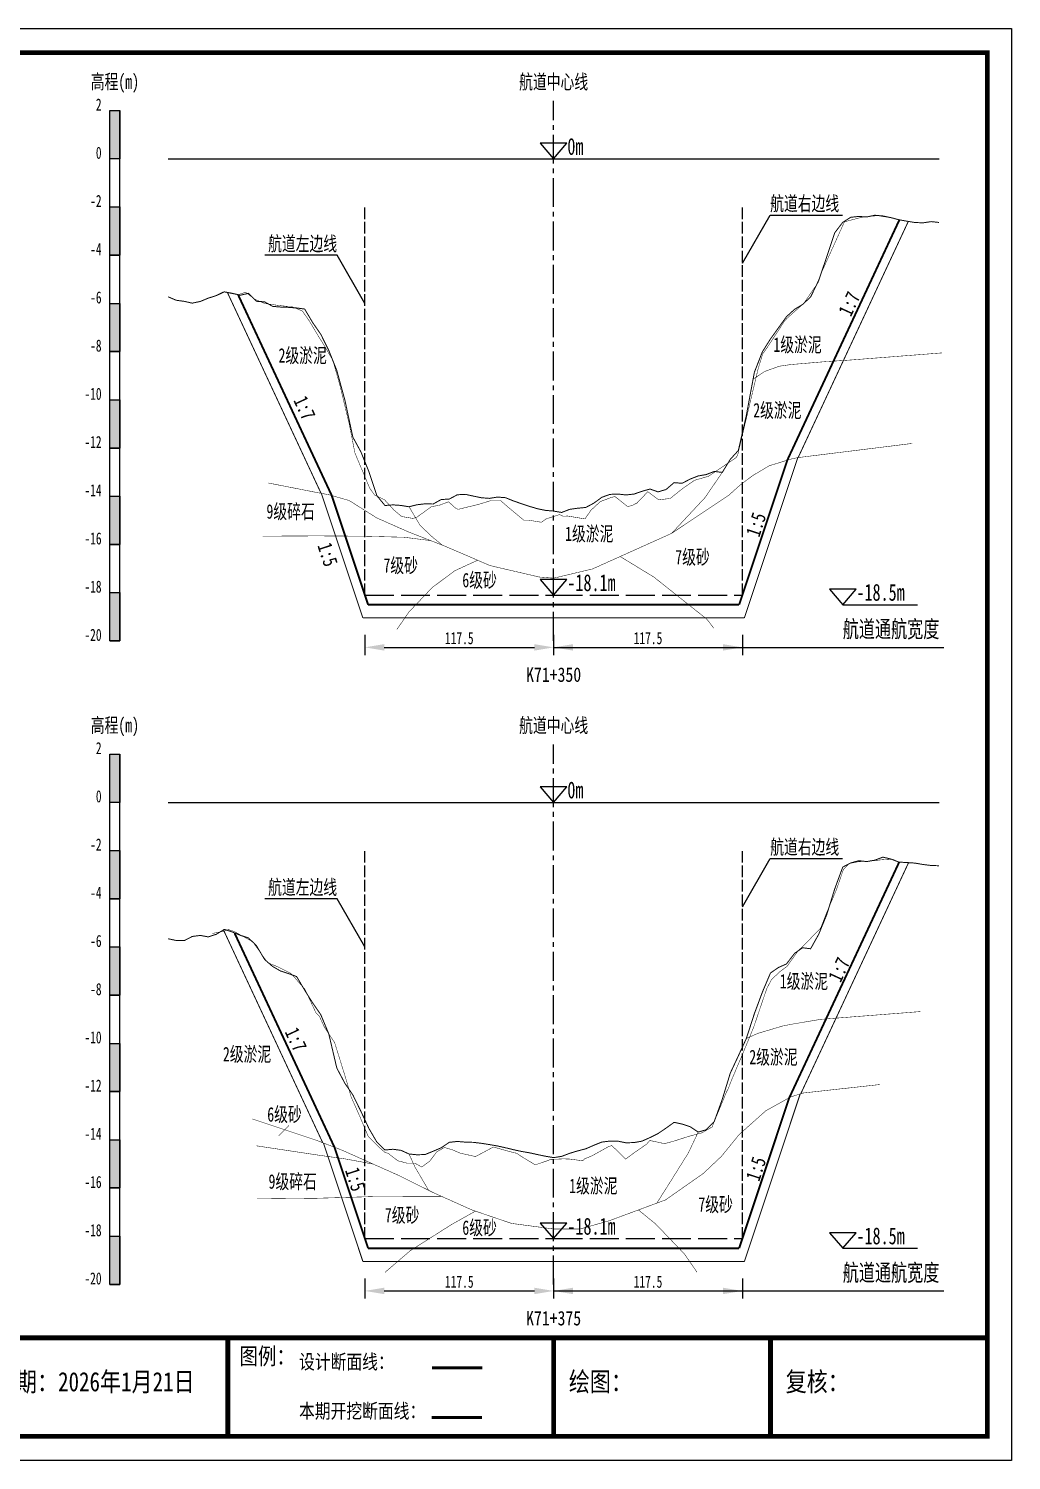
# Model space of a CAD drawing. Header units: millimetres. Extents: x 0 to 1680, y -8762 to 0.
# Drawn here: x 846 to 1050, y -8761.5 to -8464.5 of the extents above; entities that cross this region are included whole.
import ezdxf
from ezdxf.enums import TextEntityAlignment as Align

# ---------------------------------------------------------------- set-up
doc = ezdxf.new("R2010")
doc.units = ezdxf.units.MM
for name, pattern in [('ACAD_ISO02W100', [15, 12, -3]), ('ACAD_ISO05W100', [33, 24, -3, 0, -3, 0, -3]), ('CENTER2', [1.125, 0.75, -0.125, 0.125, -0.125])]:
    doc.linetypes.add(name, pattern=pattern)
for name, color, linetype in [('0-桩号', 1, 'Continuous'), ('0-航道左右边线标注', 8, 'Continuous'), ('1-疏浚底高', 7, 'Continuous'), ('1-通航宽度', 7, 'Continuous'), ('1-通航底高', 7, 'Continuous'), ('202601', 5, 'Continuous'), ('DMX', 20, 'Continuous'), ('L1', 7, 'Continuous'), ('图幅外框线', 145, 'Continuous'), ('地质分层', 6, 'Continuous'), ('坡比', 1, 'Continuous'), ('尺寸标注', 1, 'Continuous'), ('开挖线', 4, 'Continuous'), ('标尺', 7, 'Continuous'), ('超挖线', 3, 'Continuous'), ('辅助框', 7, 'Continuous'), ('通航底面线', 7, 'ACAD_ISO02W100')]:
    doc.layers.add(name, color=color, linetype=linetype)
doc.styles.get("Standard").update_dxf_attribs({"font": 'arial.ttf'})
doc.styles.add('仿宋', font='仿宋_GB2312.ttf', dxfattribs={"width": 0.8})
doc.styles.add('仿宋GB2312', font='仿宋_GB2312.ttf', dxfattribs={"width": 0.7, "height": 2.5})
doc.styles.add('仿宋体', font='仿宋_GB2312.ttf', dxfattribs={"width": 0.8})
doc.dimstyles.new('2000', dxfattribs={"dimtxt": 3, "dimasz": 2.5, "dimexe": 1.25, "dimexo": 0.625, "dimtad": 1, "dimlfac": 2, "dimdsep": 46, "dimtxsty": 'Standard', "dimcen": 2.5, "dimadec": 0, "dimazin": 0, "dimtfac": 1, "dimtmove": 0, "dimatfit": 3, "dimfxl": 0, "dimarcsym": 0})

# ---------------------------------------------------------------- blocks, each defined once
blk = doc.blocks.new('标尺')
at = {"layer": '标尺', "linetype": 'Continuous'}
for points in [[(-2.116669999959413, 100), (0, 100), (0, 90), (-2.116669999959413, 90)], [(-2.116669999959413, 80), (0, 80), (0, 70), (-2.116669999959413, 70)], [(-2.116669999959413, 60), (0, 60), (0, 50), (-2.116669999959413, 50)], [(-2.116669999959413, 40), (0, 40), (0, 30), (-2.116669999959413, 30)], [(-2.116669999959413, 20), (0, 20), (0, 10), (-2.116669999959413, 10)], [(-2.116669999959413, 0), (0, 0), (0, -10), (-2.116669999959413, -10)]]:
    blk.add_hatch(color=256, dxfattribs=at).paths.add_polyline_path(points)
for p, q in [((-2.116669999959413, -10), (-2.116669999959413, 100)), ((0, -10), (0, 100)), ((-2.116669999959413, 80), (0, 80)), ((-2.116669999959413, 70), (0, 70)), ((-2.116669999959413, 60), (0, 60)), ((-2.116669999959413, 50), (0, 50)), ((-2.116669999959413, 40), (0, 40)), ((-2.116669999959413, 30), (0, 30)), ((-2.116669999959413, 20), (0, 20)), ((-2.116669999959413, 10), (0, 10)), ((-2.116669999959413, 0), (0, 0)), ((-2.116669999959413, -10), (0, -10))]:
    blk.add_line(p, q, dxfattribs=at)
at = {"layer": '标尺'}
for points in [[(-2.116669999959413, 100), (0, 100), (0, 90), (-2.116669999959413, 90)], [(-2.116669999959413, 100), (0, 100), (0, 90), (-2.116669999959413, 90)], [(-2.116669999959413, 80), (0, 80), (0, 70), (-2.116669999959413, 70)], [(-2.116669999959413, 80), (0, 80), (0, 70), (-2.116669999959413, 70)], [(-2.116669999959413, 60), (0, 60), (0, 50), (-2.116669999959413, 50)], [(-2.116669999959413, 60), (0, 60), (0, 50), (-2.116669999959413, 50)], [(-2.116669999959413, 40), (0, 40), (0, 30), (-2.116669999959413, 30)], [(-2.116669999959413, 40), (0, 40), (0, 30), (-2.116669999959413, 30)], [(-2.116669999959413, 20), (0, 20), (0, 10), (-2.116669999959413, 10)], [(-2.116669999959413, 20), (0, 20), (0, 10), (-2.116669999959413, 10)], [(-2.116669999959413, 0), (0, 0), (0, -10), (-2.116669999959413, -10)], [(-2.116669999959413, 0), (0, 0), (0, -10), (-2.116669999959413, -10)]]:
    blk.add_lwpolyline(points, close=True, dxfattribs=at)
at = {"layer": '标尺', "style": '仿宋GB2312', "width": 0.7}
blk.add_text('高程(m)', height=3, dxfattribs=at).set_placement((-1.058334999950603, 106.0000000009313), align=Align.MIDDLE_CENTER)
for s, p in [('2', (-3.816669999971054, 100)), ('0', (-3.816669999971054, 90)), ('-2', (-3.816669999971054, 80)), ('-4', (-3.816669999971054, 70)), ('-6', (-3.816669999971054, 60)), ('-8', (-3.816669999971054, 50)), ('-10', (-3.816669999971054, 40)), ('-12', (-3.816669999971054, 30)), ('-14', (-3.816669999971054, 20)), ('-16', (-3.816669999971054, 10)), ('-18', (-3.816669999971054, 0)), ('-20', (-3.816669999971054, -10))]:
    blk.add_text(s, height=2.5, dxfattribs=at).set_placement(p, align=Align.RIGHT)
blk = doc.blocks.new('通航底高')
at = {"layer": '1-通航底高'}
for p, q in [((-2.762494692986365, 3.232132659759372), (5.923793651163578e-06, 6.932765245437622e-06)), ((2.762506540631875, 3.232132659759372), (-2.762494692986365, 3.232132659759372)), ((5.923793651163578e-06, 6.932765245437622e-06), (2.762506540631875, 3.232132659759372))]:
    blk.add_line(p, q, dxfattribs=at)
at = {"layer": '1-通航底高', "style": '仿宋', "width": 0.7}
blk.add_attdef('通航底高', (2.856129719933961, 0.8203305718488991), '', height=3.5, dxfattribs=at)
blk = doc.blocks.new('疏浚底高')
at = {"layer": '1-疏浚底高'}
for p, q in [((-2.762500616780017, 3.232125726994127), (0, 0)), ((2.762500616838224, 3.232125726994127), (-2.762500616780017, 3.232125726994127)), ((0, 0), (2.762500616838224, 3.232125726994127)), ((-5.923793651163578e-06, -6.932765245437622e-06), (15.51466270413067, -6.932765245437622e-06))]:
    blk.add_line(p, q, dxfattribs=at)
at = {"layer": '1-疏浚底高', "style": '仿宋', "width": 0.7}
blk.add_attdef('疏浚底高', (2.856123796140309, 0.8203236390836537), '', height=3.5, dxfattribs=at)
blk = doc.blocks.new('*D282')
at = {"layer": 'Defpoints', "color": 0}
for p in [(915.8333333328801, -8582), (955, -8582), (955, -8592.851758432944)]:
    blk.add_point(p, dxfattribs=at)
at = {"layer": '尺寸标注', "color": 0, "lineweight": -2, "ltscale": 0.5}
for p, q in [((915.8333333328801, -8590.25), (915.8333333328801, -8594.451758432944)), ((955, -8590.25), (955, -8594.451758432944)), ((919.8333333328801, -8592.851758432944), (951, -8592.851758432944))]:
    blk.add_line(p, q, dxfattribs=at)
at = {"layer": '尺寸标注', "color": 0}
for points in [[(919.8333333328801, -8592.185091766278), (919.8333333328801, -8593.51842509961), (915.8333333328801, -8592.851758432944)], [(951, -8593.51842509961), (951, -8592.185091766278), (955, -8592.851758432944)]]:
    blk.add_solid(points, dxfattribs=at)
at = {"layer": '尺寸标注', "color": 0, "insert": (935.41666666644, -8590.955329861516), "char_height": 2.5, "attachment_point": 5, "style": '仿宋GB2312'}
blk.add_mtext('117.5', dxfattribs=at)
blk = doc.blocks.new('*D283')
at = {"layer": 'Defpoints', "color": 0}
for p in [(915.8333333326782, -8715.5), (955, -8715.5), (955, -8726.351727786052)]:
    blk.add_point(p, dxfattribs=at)
at = {"layer": '尺寸标注', "color": 0, "lineweight": -2, "ltscale": 0.5}
for p, q in [((915.8333333326782, -8723.75), (915.8333333326782, -8727.951727786052)), ((955, -8723.75), (955, -8727.951727786052)), ((919.8333333326782, -8726.351727786052), (951, -8726.351727786052))]:
    blk.add_line(p, q, dxfattribs=at)
at = {"layer": '尺寸标注', "color": 0}
for points in [[(919.8333333326782, -8725.685061119386), (919.8333333326782, -8727.018394452718), (915.8333333326782, -8726.351727786052)], [(951, -8727.018394452718), (951, -8725.685061119386), (955, -8726.351727786052)]]:
    blk.add_solid(points, dxfattribs=at)
at = {"layer": '尺寸标注', "color": 0, "insert": (935.4166666663391, -8724.455299214624), "char_height": 2.5, "attachment_point": 5, "style": '仿宋GB2312'}
blk.add_mtext('117.5', dxfattribs=at)
blk = doc.blocks.new('*D339')
at = {"layer": 'Defpoints', "color": 0}
for p in [(955, -8582), (994.1666666673218, -8582), (994.1666666673218, -8592.851704224857)]:
    blk.add_point(p, dxfattribs=at)
at = {"layer": '尺寸标注', "color": 0, "lineweight": -2, "ltscale": 0.5}
for p, q in [((955, -8590.25), (955, -8594.451704224857)), ((994.1666666673218, -8590.25), (994.1666666673218, -8594.451704224857)), ((959, -8592.851704224857), (990.1666666673218, -8592.851704224857))]:
    blk.add_line(p, q, dxfattribs=at)
at = {"layer": '尺寸标注', "color": 0}
for points in [[(959, -8592.18503755819), (959, -8593.518370891523), (955, -8592.851704224857)], [(990.1666666673218, -8593.518370891523), (990.1666666673218, -8592.18503755819), (994.1666666673218, -8592.851704224857)]]:
    blk.add_solid(points, dxfattribs=at)
at = {"layer": '尺寸标注', "color": 0, "insert": (974.5833333336609, -8590.955275653429), "char_height": 2.5, "attachment_point": 5, "style": '仿宋GB2312'}
blk.add_mtext('117.5', dxfattribs=at)
blk = doc.blocks.new('*D340')
at = {"layer": 'Defpoints', "color": 0}
for p in [(955, -8715.5), (994.1666666671199, -8715.5), (994.1666666671199, -8726.351673566987)]:
    blk.add_point(p, dxfattribs=at)
at = {"layer": '尺寸标注', "color": 0, "lineweight": -2, "ltscale": 0.5}
for p, q in [((955, -8723.75), (955, -8727.951673566988)), ((994.1666666671199, -8723.75), (994.1666666671199, -8727.951673566988)), ((959, -8726.351673566987), (990.1666666671199, -8726.351673566987))]:
    blk.add_line(p, q, dxfattribs=at)
at = {"layer": '尺寸标注', "color": 0}
for points in [[(959, -8725.685006900321), (959, -8727.018340233653), (955, -8726.351673566987)], [(990.1666666671199, -8727.018340233653), (990.1666666671199, -8725.685006900321), (994.1666666671199, -8726.351673566987)]]:
    blk.add_solid(points, dxfattribs=at)
at = {"layer": '尺寸标注', "color": 0, "insert": (974.58333333356, -8724.455244995559), "char_height": 2.5, "attachment_point": 5, "style": '仿宋GB2312'}
blk.add_mtext('117.5', dxfattribs=at)

msp = doc.modelspace()

# ---------------------------------------------------------------- linework, layer by layer
at = {"layer": '0-航道左右边线标注', "linetype": 'ACAD_ISO02W100', "ltscale": 0.2}
for points in [[(915.8333333333717, -8582), (915.8333333336059, -8501.499999999898)], [(994.1666666666274, -8582), (994.1666666668616, -8501.500000000102)], [(915.8333333333717, -8715.5), (915.8333333336059, -8634.999999998967)], [(994.1666666666274, -8715.5), (994.1666666668616, -8634.99999999917)]]:
    msp.add_lwpolyline(points, dxfattribs=at)
at = {"layer": '0-航道左右边线标注'}
for points in [[(994.1666666668034, -8513.172854679877), (999.9401693587288, -8503.172854679893), (1014.940169358729, -8503.172854679937)], [(915.8333333330256, -8521.499999999898), (910.0598306411584, -8511.499999999882), (895.0598306411584, -8511.499999999838)], [(994.1666666668034, -8646.648706380216), (999.9401693587288, -8636.648706380232), (1014.940169358729, -8636.648706380276)], [(915.8333333330256, -8654.999999998967), (910.0598306411584, -8644.99999999895), (895.0598306411584, -8644.999999998907)]]:
    msp.add_lwpolyline(points, dxfattribs=at)
at = {"layer": '1-通航宽度'}
for points in [[(955, -8592.85), (1036, -8592.85)], [(955, -8726.35), (1036, -8726.35)]]:
    msp.add_lwpolyline(points, dxfattribs=at)
at = {"layer": '202601', "color": 1, "linetype": 'Continuous', "const_width": 0.1}
for points in [[(884.165999999999, -8520.199999999768), (884.5563703703691, -8520.050000190498), (886.4097037037031, -8519.099999904407), (888.3563703703691, -8519.499999522934), (889.4397037037031, -8519.699999332199), (891.0630370370361, -8519.199999809032), (893.003037037036, -8520.649999618297), (894.7830370370361, -8521.400000095135), (895.3563703703691, -8521.550001144176), (897.7397037037031, -8521.899999618297), (900.029703703703, -8522.150000571964), (900.5963703703691, -8522.150000571964), (902.8263703703691, -8523.049999713665), (904.3097037037031, -8525.150000095135), (906.269703703703, -8528.449999332199), (907.4730370370361, -8530.349999904407), (909.1797037037031, -8533.299998283157), (910.6497037037032, -8538.499998092415), (912.5997037037031, -8546.600002288586), (913.766370370369, -8552.550000190498), (916.8397037037031, -8559.850000381237), (917.8530370370361, -8561.249999046096), (919.9163703703691, -8562.249998092415), (921.8497037037031, -8564.349998473885), (923.4430370370361, -8565.700000762707), (925.7730370370361, -8566.100000381237), (926.5497037037031, -8565.900000571964), (928.2763703703691, -8564.650000571975), (929.6497037037032, -8563.650001525646), (931.1997037037031, -8563.400000571975), (933.1897037037031, -8562.649997710949), (934.7963703703691, -8564.100002288575), (935.2897037037031, -8564.199999809032), (937.513037037036, -8563.650001525646), (939.5663703703691, -8563.149999618297), (941.9597037037031, -8562.400001525646), (943.766370370369, -8562.400001525646), (943.9897037037031, -8562.400001525646), (945.366370370369, -8563.600000381237), (948.786370370369, -8566.449998855358), (949.7297037037031, -8566.449998855358), (952.4497037037031, -8566.899999618297), (953.4497037037031, -8566.199997901684), (956.2263703703691, -8565.300001144176), (956.9797037037031, -8565.649999618297), (957.8763703703692, -8565.599998473885), (961.4997037037031, -8566.199997901684), (962.753037037036, -8564.399999618297), (964.7063703703691, -8562.600001334915), (966.8330370370361, -8561.800002097858), (967.7197037037031, -8561.550001144176), (970.3630370370361, -8563.650001525646), (971.3230370370361, -8563.400000571975), (972.3097037037031, -8562.899998664623), (974.5530370370361, -8560.550002097847), (976.8230370370361, -8562.249998092415), (979.2130370370361, -8561.950000762707), (981.7130370370361, -8559.949997901684), (983.7263703703691, -8558.549999236828), (984.2197037037031, -8558.200000762707), (987.1563703703691, -8557.350000381237), (992.8463703703691, -8553.499998092415), (993.1863703703691, -8553.000000953449), (993.376370370369, -8552.200001716374), (997.4297037037031, -8535.100001334915), (998.399703703703, -8531.950000762707), (999.1930370370361, -8530.849999427566), (1002.966370370369, -8525.099998950725), (1003.369703703703, -8524.650000571975), (1006.903037037036, -8521.499999999767), (1006.986370370369, -8521.400000095135), (1007.076370370369, -8521.249999046096), (1009.936370370369, -8517.099999427566), (1010.586370370369, -8515.099998950725), (1015.339703703703, -8504.599999427566), (1015.619703703703, -8504.499999522934), (1018.886370370369, -8503.65000033355), (1020.333037037036, -8503.450000524284), (1022.266370370369, -8503.299999475246), (1024.449703703703, -8503.65000033355), (1025.723037037036, -8503.900000095135), (1025.833037037036, -8503.900000095135)], [(884.166000000198, -8652.19999999907), (886.6797037039021, -8651.700000762008), (887.513037037235, -8651.40000104811), (888.629703703902, -8651.749999522239), (892.529703703902, -8653.90000104811), (894.389703703902, -8656.50000095275), (895.6363703705681, -8658.25000047591), (897.839703703902, -8659.149999617599), (899.9163703705681, -8660.199999808337), (900.349703703902, -8660.399999617599), (900.8130370372351, -8660.850000380538), (903.363037037235, -8663.749999999069), (905.6497037039021, -8668.600001334213), (906.4030370372351, -8669.40000057127), (907.379703703902, -8671.550002097152), (909.5363703705681, -8674.80000018981), (910.896370370568, -8679.149999617599), (912.013037037235, -8682.75000095275), (912.9297037039021, -8685.999999045402), (914.7930370372351, -8690.19999980833), (916.496370370568, -8694.250001906421), (918.9297037039021, -8696.700000762008), (920.0463703705681, -8697.649998663928), (920.646370370568, -8697.800002097152), (922.6463703705681, -8699.34999942686), (924.579703703902, -8699.850001334213), (926.203037037235, -8699.850001334213), (927.633037037235, -8700.65000057127), (929.266370370568, -8699.450001715679), (930.739703703902, -8697.499999999069), (932.333037037235, -8696.59999847319), (933.9230370372351, -8697.04999923613), (935.5463703705681, -8697.75000095275), (938.4130370372351, -8698.400001524951), (938.816370370568, -8698.449997900989), (939.509703703902, -8698.09999942686), (942.493037037235, -8696.50000095275), (946.816370370568, -8697.69999980833), (947.1897037039021, -8697.75000095275), (947.363037037235, -8697.800002097152), (948.143037037235, -8698.350000380538), (951.1897037039021, -8700.199999808337), (953.706370370568, -8699.34999942686), (954.393037037235, -8699.050002097152), (956.0263703705681, -8699.00000095275), (957.019703703902, -8698.94999980833), (958.346370370568, -8699.00000095275), (961.026370370568, -8699.34999942686), (961.4230370372351, -8698.94999980833), (962.9097037039021, -8698.350000380538), (966.339703703902, -8696.449999808337), (967.036370370568, -8696.19999885466), (968.129703703902, -8697.199997900989), (969.936370370568, -8699.00000095275), (971.986370370568, -8697.499999999069), (974.3130370372351, -8695.900001524951), (974.936370370568, -8695.149998663928), (975.9430370372351, -8695.34999847319), (977.999703703902, -8695.79999923613), (979.866370370568, -8695.300002097152), (983.186370370568, -8694.250001906421), (985.786370370568, -8693.550000189804), (987.876370370568, -8692.350001334213), (990.866370370568, -8685.100002287887), (991.3063703705681, -8684.250001906421), (991.6997037039021, -8683.15000057127), (993.6897037039021, -8678.449997900989), (994.5930370372349, -8676.300001143478), (996.473037037235, -8671.750001906421), (999.236370370568, -8663.65000009444), (1000.216370370568, -8661.749999522228), (1002.166370370568, -8659.94999885466), (1003.426370370568, -8659.04999971297), (1005.856370370568, -8655.65000057128), (1006.666370370568, -8654.94999885466), (1010.433037037235, -8651.050000189804), (1011.656370370568, -8647.899999617599), (1013.696370370568, -8643.099999426871), (1015.146370370568, -8638.899999856021), (1016.346370370568, -8637.69999980833), (1018.333037037235, -8637.300000189804), (1020.173037037235, -8637.250000237487), (1023.196370370568, -8636.90000057127), (1024.693037037235, -8636.799999474551), (1025.633037037235, -8636.90000057127), (1025.833037037235, -8637.00000047591)]]:
    msp.add_lwpolyline(points, dxfattribs=at)
at = {"layer": 'DMX', "color": 7, "linetype": 'Continuous', "const_width": 0.2}
for points in [[(874.9999999999995, -8520.125), (874.9999999999995, -8520.125), (876.6666666666279, -8520.845000000205), (878.3333333333721, -8521.069999999832), (880, -8521.444999999832), (881.6666666666279, -8521.095000000205), (883.3333333333721, -8520.404999999795), (885, -8519.879999999888), (886.6666666666279, -8519.104999999981), (888.3333333333721, -8519.410000000149), (890, -8519.805000000168), (891.6666666666279, -8519.399999999907), (893.3333333333721, -8521.060000000056), (895, -8521.169999999925), (896.6666666666279, -8522.104999999981), (898.3333333333721, -8522.254999999888), (900, -8522.319999999832), (901.6666666666279, -8522.450000000186), (903.3333333333721, -8522.665000000037), (905, -8525.490000000224), (906.6666666666279, -8527.89000000013), (908.3333333333721, -8531.240000000224), (910, -8535.410000000149), (911.6666666666279, -8541.51500000013), (913.3333333333721, -8549.240000000224), (915, -8552.290000000037), (916.6666666666279, -8556.410000000149), (918.3333333333721, -8561.404999999795), (920, -8563.424999999814), (921.6666666666279, -8563.290000000037), (923.3333333333721, -8563.410000000149), (925, -8563.685000000056), (926.6666666666279, -8563.26500000013), (928.3333333333721, -8563.069999999832), (930, -8563.115000000224), (931.6666666666279, -8562.180000000168), (933.3333333333721, -8562.089999999851), (935, -8561.200000000186), (936.6666666666279, -8561.104999999981), (938.3333333333721, -8561.470000000205), (940, -8561.810000000056), (941.6666666666279, -8561.944999999832), (943.3333333333721, -8561.674999999814), (945, -8561.799999999814), (946.6666666666279, -8562.470000000205), (948.3333333333721, -8563.055000000168), (950, -8563.604999999981), (951.6666666666279, -8564.100000000093), (953.3333333333721, -8564.435000000056), (955, -8564.580000000075), (956.6666666666279, -8564.865000000224), (958.3333333333721, -8564.220000000205), (960, -8563.98499999987), (961.6666666666279, -8563.830000000075), (963.3333333333721, -8562.939999999944), (965, -8561.725000000093), (966.6666666666279, -8561.120000000112), (968.3333333333721, -8561.040000000037), (970, -8561.229999999981), (971.6666666666279, -8561.055000000168), (973.3333333333721, -8560.48499999987), (975, -8560), (976.6666666666279, -8560.595000000205), (978.3333333333721, -8560.104999999981), (980, -8558.674999999814), (981.6666666666279, -8558.819999999832), (983.3333333333721, -8557.939999999944), (985, -8557.290000000037), (986.6666666666279, -8557.004999999888), (988.3333333333721, -8556.354999999981), (990, -8556.555000000168), (991.6666666666279, -8553.845000000205), (993.3333333333721, -8552.009999999776), (995, -8544.694999999832), (996.6666666666279, -8535.770000000019), (998.3333333333721, -8531.520000000019), (1000, -8528.879999999888), (1001.666666666628, -8526.555000000168), (1003.333333333372, -8524.245000000112), (1005, -8522.725000000093), (1006.666666666628, -8521.725000000093), (1008.333333333372, -8520.165000000037), (1010, -8516.759999999776), (1011.666666666628, -8511.879999999888), (1013.333333333372, -8506.854999999981), (1015, -8504.689999999944), (1016.666666666628, -8503.629999999888), (1018.333333333372, -8503.459999999963), (1020, -8503.564999999944), (1021.666666666628, -8503.209999999963), (1023.333333333372, -8503.365000000224), (1025, -8503.705000000075), (1026.666666666628, -8504.149999999907), (1028.333333333372, -8504.444999999832), (1030, -8504.720000000205), (1031.666666666628, -8504.785000000149), (1033.333333333372, -8504.535000000149), (1035, -8504.705000000075)], [(874.9999999999995, -8653.294999999925), (874.9999999999995, -8653.294999999925), (876.6666666666279, -8653.654999999795), (878.3333333333721, -8653.685000000056), (880, -8652.825000000186), (881.6666666666279, -8652.604999999981), (883.3333333333721, -8652.910000000149), (885, -8652.370000000112), (886.6666666666279, -8651.334999999963), (888.3333333333721, -8651.899999999907), (890, -8652.589999999851), (891.6666666666279, -8653.115000000224), (893.3333333333721, -8654.740000000224), (895, -8657.575000000186), (896.6666666666279, -8659.035000000149), (898.3333333333721, -8659.990000000224), (900, -8660.524999999907), (901.6666666666279, -8661.14000000013), (903.3333333333721, -8663.970000000205), (905, -8666.620000000112), (906.6666666666279, -8669.020000000019), (908.3333333333721, -8673.024999999907), (910, -8680.10999999987), (911.6666666666279, -8683.270000000019), (913.3333333333721, -8685.694999999832), (915, -8689.095000000205), (916.6666666666279, -8692.654999999795), (918.3333333333721, -8695.51500000013), (920, -8697.10999999987), (921.6666666666279, -8696.964999999851), (923.3333333333721, -8697.189999999944), (925, -8697.950000000186), (926.6666666666279, -8698.10999999987), (928.3333333333721, -8698.055000000168), (930, -8697.370000000112), (931.6666666666279, -8696.665000000037), (933.3333333333721, -8695.529999999795), (935, -8695.345000000205), (936.6666666666279, -8695.48499999987), (938.3333333333721, -8695.529999999795), (940, -8695.729999999981), (941.6666666666279, -8695.990000000224), (943.3333333333721, -8696.279999999795), (945, -8696.649999999907), (946.6666666666279, -8697.055000000168), (948.3333333333721, -8697.415000000037), (950, -8697.700000000186), (951.6666666666279, -8698.069999999832), (953.3333333333721, -8698.415000000037), (955, -8698.700000000186), (956.6666666666279, -8698.435000000056), (958.3333333333721, -8697.805000000168), (960, -8697.299999999814), (961.6666666666279, -8696.875), (963.3333333333721, -8696.14000000013), (965, -8695.475000000093), (966.6666666666279, -8695.270000000019), (968.3333333333721, -8695.279999999795), (970, -8695.620000000112), (971.6666666666279, -8695.580000000075), (973.3333333333721, -8695.285000000149), (975, -8694.535000000149), (976.6666666666279, -8693.709999999963), (978.3333333333721, -8692.580000000075), (980, -8691.375), (981.6666666666279, -8691.740000000224), (983.3333333333721, -8692.285000000149), (985, -8693.399999999907), (986.6666666666279, -8692.919999999925), (988.3333333333721, -8691.205000000075), (990, -8686.600000000093), (991.6666666666279, -8681.165000000037), (993.3333333333721, -8677.600000000093), (995, -8673.975000000093), (996.6666666666279, -8668.819999999832), (998.3333333333721, -8664.345000000205), (1000, -8660.404999999795), (1001.666666666628, -8659.254999999888), (1003.333333333372, -8658.51500000013), (1005, -8656.330000000075), (1006.666666666628, -8655.165000000037), (1008.333333333372, -8655.370000000112), (1010, -8652.399999999907), (1011.666666666628, -8648.339999999851), (1013.333333333372, -8642.970000000205), (1015, -8638.435000000056), (1016.666666666628, -8637.564999999944), (1018.333333333372, -8637.10999999987), (1020, -8637.285000000149), (1021.666666666628, -8636.995000000112), (1023.333333333372, -8636.370000000112), (1025, -8636.754999999888), (1026.666666666628, -8637.399999999907), (1028.333333333372, -8637.48499999987), (1030, -8637.604999999981), (1031.666666666628, -8637.89000000013), (1033.333333333372, -8638.095000000205), (1035, -8638.154999999795)]]:
    msp.add_lwpolyline(points, dxfattribs=at)
at = {"layer": 'L1', "linetype": 'CENTER2', "ltscale": 8}
for p, q in [((954.9999999999991, -8591.5), (954.9999999999991, -8479.5)), ((954.9999999999991, -8724.999999999069), (954.9999999999991, -8612.999999999069))]:
    msp.add_line(p, q, dxfattribs=at)
at = {"layer": 'L1'}
for p, q in [((952.2374993832191, -8488.267874272773), (954.9999999999991, -8491.499999999767)), ((957.7625006168373, -8488.267874272773), (952.2374993832191, -8488.267874272773)), ((954.9999999999991, -8491.499999999767), (957.7625006168373, -8488.267874272773)), ((874.9999999999991, -8491.499999999767), (1034.999999999999, -8491.500000000233)), ((952.2374993832191, -8621.767874271842), (954.9999999999991, -8624.999999998836)), ((957.7625006168373, -8621.767874271842), (952.2374993832191, -8621.767874271842)), ((954.9999999999991, -8624.999999998836), (957.7625006168373, -8621.767874271842)), ((874.9999999999991, -8624.999999998836), (1034.999999999999, -8624.999999999302))]:
    msp.add_line(p, q, dxfattribs=at)
at = {"layer": '图幅外框线'}
msp.add_lwpolyline([(630.000000000397, -8464.5), (1050.000000000397, -8464.5), (1050.000000000397, -8761.5), (630.000000000397, -8761.5)], close=True, dxfattribs=at)
at = {"layer": '地质分层', "linetype": 'ACAD_ISO05W100', "ltscale": 0.2, "const_width": 0.1, "flags": 128}
for points in [[(996.3991891972255, -8537.202341848984), (998.815862950054, -8535.616247038357), (1001.819033263484, -8534.531735107768), (1004.166901093908, -8534.191326434258), (1011.484657423571, -8533.573336239904), (1016.229176142486, -8533.270671602339), (1035.589043984539, -8531.766476341523)], [(895.8128365587909, -8558.75826243544), (905.8337391670793, -8560.72277836036), (908.3857977717416, -8561.193262088578), (912.5672172951745, -8562.389298448805), (918.2707890094025, -8565.983352931216), (924.7545203487389, -8568.856871607248), (932.4929827890592, -8571.877175417263), (941.7736530210823, -8575.87722133845), (951.978007644997, -8578.250851728953), (955, -8578.499999814667), (963.089216673281, -8576.573192280252), (979.4970021842746, -8569.19749097433), (991.3945218990557, -8561.249347780365), (993.7513181735994, -8559.137507703155), (996.271715595969, -8557.242489472032), (999.6800870813895, -8555.203505025245), (1004.166901093908, -8553.817556509282), (1005.597408180358, -8553.498797378037), (1029.420810837881, -8550.549000098836)], [(990, -8556.555000000168), (986.4123330008006, -8561.78809687635), (979.4970021842746, -8569.19749097433)], [(925, -8563.685000000056), (927.3103718057973, -8567.578559002373), (929.8136829463765, -8569.939739168156), (931.8837645294843, -8571.639398953877)], [(894.6437931607943, -8569.78614164656), (905.8337391670793, -8569.722776929848), (915.4347225315869, -8569.784329484217), (923.9483041438507, -8570.00940673519), (929.4953576552216, -8570.70720933145)], [(968.8053521502297, -8574.003649432678), (975.8149938964052, -8578.274577629752), (986.7979703801684, -8587), (988.2164761909598, -8588.853455089738)], [(922.4676565404579, -8589.137379839687), (925.0226041094866, -8585.449263170827), (929.8077881791396, -8580.441621535458), (934.4574780344265, -8576.967840926256), (939.226770238718, -8574.779493714217)], [(995, -8673.975000000093), (997.4698911043815, -8672.898870326113), (1002.539049176848, -8671.394876416773), (1004.166901093908, -8671.06566333631), (1010.471611778019, -8670.010955028702), (1031.134992055362, -8668.402896029875)], [(892.4470953462878, -8690.667623594403), (905.8337391670793, -8695.131889418699), (910.9675995968282, -8697.103953734972), (922.8181320369476, -8702.382782080676), (930.0295681164134, -8705.96321178833), (938.0217618409079, -8709.54367505433), (946.2435951922089, -8712.343734045979), (955, -8713.499999788124), (960.5, -8713.499999788124), (966.5242427582853, -8711.798172562849), (978.2162999348948, -8707.473917409312), (986.0417315494269, -8701.999610461295), (989.8292476271745, -8698.42851003306), (993.5080095214071, -8693.908306457568), (999.056352365762, -8688.96620468609), (1004.166901093908, -8686.12877873145), (1006.72740942461, -8685.301777907182), (1022.762799424585, -8683.531664629932)], [(897.9295354573842, -8694.194105355098), (900.0728932533239, -8692.007514879006)], [(985, -8693.399999999907), (982.9781612299848, -8697.697436839342), (979.2431854687165, -8703.66971923504), (976.4131648752373, -8708.140798862092)], [(893.2930371562252, -8696.245257344097), (905.8337391670793, -8698.13188973628), (911.7437439458445, -8698.963802597485), (917.5485920122592, -8700.035461621359)], [(925, -8697.950000000186), (926.2221465205075, -8700.661328712944), (929.065988367307, -8705.484800897539)], [(893.4141788939014, -8707.258739933372), (905.8337391670793, -8707.13188751135), (918.0291035538539, -8706.765932504088), (931.7043828289025, -8706.713520497084)], [(919.9932135782633, -8722.514027465451), (925.2311421784107, -8718.01714392053), (933.762066366733, -8712.610658819322), (938.7737420701887, -8709.799772315659)], [(972.6009840891929, -8709.550716908183), (976.1691070859088, -8712.460182243492), (982.0871116361814, -8718.614385583904), (984.7500373553808, -8722.450701143367)]]:
    msp.add_lwpolyline(points, dxfattribs=at)
at = {"layer": '开挖线', "linetype": 'Continuous', "const_width": 0.4, "flags": 128}
for points in [[(1003.491245962106, -8554.026262112993), (1026.759192328387, -8504.166377042033)], [(908.9517112300514, -8561.355133689618), (889.5071383424515, -8519.68819178732)], [(993.4999999999745, -8584), (1003.491245962106, -8554.026262112993)], [(916.5000000000246, -8584), (908.9517112300509, -8561.355133689618)], [(916.5000000000246, -8584), (993.4999999999745, -8584)], [(1003.909422159945, -8686.27173351945), (1026.715078923847, -8637.402469025024)], [(909.5153701275244, -8696.54611038207), (888.7636571839175, -8652.078154074023)], [(993.4999999999745, -8717.5), (1003.909422159946, -8686.27173351945)], [(916.500000000025, -8717.5), (909.5153701275244, -8696.54611038207)], [(916.500000000025, -8717.5), (993.4999999999745, -8717.5)]]:
    msp.add_lwpolyline(points, dxfattribs=at)
at = {"layer": '超挖线', "linetype": 'ACAD_ISO02W100', "ltscale": 0.5, "const_width": 0.2, "flags": 128}
for points in [[(1005.745981061135, -8553.480401186453), (1028.608017593378, -8504.490322902795)], [(906.7340694181567, -8560.888758378365), (887.2880481540774, -8519.218712812242)], [(994.5833451808289, -8586.75), (1005.670078727137, -8553.489799361078)], [(915.416654819126, -8586.75), (906.8003116306468, -8560.900970434563)], [(915.416654819126, -8586.75), (994.5833451808289, -8586.75)], [(1006.297228980022, -8685.440718904949), (1028.665406800428, -8637.50890928952)], [(907.0785443260293, -8695.6100550931), (886.4729818183814, -8651.455278290745)], [(994.5833451808294, -8720.25), (1006.173072013374, -8685.480819502367)], [(915.4166548191265, -8720.25), (907.2216655129864, -8695.66503208158)], [(915.4166548191265, -8720.25), (994.5833451808294, -8720.25)]]:
    msp.add_lwpolyline(points, dxfattribs=at)
at = {"layer": '辅助框', "color": 24, "const_width": 1}
msp.add_lwpolyline([(1045.000000000397, -8756.5), (1045.000000000397, -8469.5), (655.000000000397, -8469.5), (655.000000000397, -8756.5)], close=True, dxfattribs=at)
for points in [[(655.000000000397, -8736.081966023392), (1045.000000000397, -8736.081966023392)], [(887.3787765662818, -8736.081966023392), (887.3787765662818, -8756.5)], [(955.000000000397, -8736.081966023392), (955.000000000397, -8756.5)], [(1000.000000000397, -8736.081966023392), (1000.000000000397, -8736.081966023392), (1000.000000000397, -8756.5)]]:
    msp.add_lwpolyline(points, dxfattribs=at)
at = {"layer": '辅助框', "color": 7, "lineweight": 50}
msp.add_lwpolyline([(929.7886391461791, -8742.280435456123), (940.1471387559602, -8742.280435456123)], dxfattribs=at)
at = {"layer": '辅助框', "color": 1, "lineweight": 50}
msp.add_lwpolyline([(929.7167638427643, -8752.60696112578), (940.0752634525454, -8752.60696112578)], dxfattribs=at)
at = {"layer": '通航底面线', "ltscale": 0.5}
for points in [[(915.8333333333721, -8582), (955, -8582), (994.1666666666279, -8582)], [(915.8333333333721, -8715.5), (955, -8715.5), (994.1666666666279, -8715.5)]]:
    msp.add_lwpolyline(points, dxfattribs=at)

# ---------------------------------------------------------------- block references
at = {"layer": '1-疏浚底高'}
for p in [(1015, -8584), (1015, -8717.5)]:
    msp.add_blockref('疏浚底高', p, dxfattribs=at).add_auto_attribs({'疏浚底高': '-18.5m'})
at = {"layer": '1-通航底高'}
for p in [(955, -8582), (955, -8715.5)]:
    msp.add_blockref('通航底高', p, dxfattribs=at).add_auto_attribs({'通航底高': '-18.1m'})
at = {"layer": '标尺'}
for p in [(864.9999999999991, -8581.5), (864.9999999999991, -8714.999999999069)]:
    msp.add_blockref('标尺', p, dxfattribs=at)

# ---------------------------------------------------------------- texts
at = {"layer": '0-桩号', "style": '仿宋', "width": 0.8}
for s, p in [('K71+350', (955, -8598.5289)), ('K71+375', (955, -8732.0289))]:
    msp.add_text(s, height=3, dxfattribs=at).set_placement(p, align=Align.MIDDLE)
at = {"layer": '0-航道左右边线标注', "style": '仿宋', "width": 0.7}
for p in [(999.9401693587288, -8503.172854679893), (999.9401693587288, -8636.648706380232)]:
    msp.add_text('航道右边线', height=3, dxfattribs=at).set_placement(p, align=Align.BOTTOM_LEFT)
for p in [(910.0598306411584, -8511.499999999882), (910.0598306411584, -8644.99999999895)]:
    msp.add_text('航道左边线', height=3, dxfattribs=at).set_placement(p, align=Align.BOTTOM_RIGHT)
at = {"layer": '1-通航宽度', "style": '仿宋', "width": 0.7}
for p in [(1015, -8591.85), (1015, -8725.35)]:
    msp.add_text('航道通航宽度', height=3.5, dxfattribs=at).set_placement(p, align=Align.BOTTOM_LEFT)
at = {"layer": 'L1', "style": '仿宋', "width": 0.7}
for p in [(954.9999999999991, -8475.52892156085), (954.9999999999991, -8609.028921559919)]:
    msp.add_text('航道中心线', height=3, dxfattribs=at).set_placement(p, align=Align.MIDDLE_CENTER)
for p in [(957.8561237953245, -8490.679669429315), (957.8561237953245, -8624.179669428384)]:
    msp.add_text('0m ', height=3.5, dxfattribs=at).set_placement(p)
at = {"layer": '地质分层', "linetype": 'Continuous', "width": 0.7}
for s, style, p in [('1级淤泥', '仿宋体', (1005.622070677256, -8530.051471516093)), ('2级淤泥', '仿宋体', (902.9175710255131, -8532.283912678646)), ('2级淤泥', '仿宋体', (1001.426860430722, -8543.658830648968)), ('9级碎石', '仿宋GB2312', (900.412428676229, -8564.652133259133)), ('1级淤泥', '仿宋体', (962.3983384183157, -8569.276594548977)), ('7级砂', '仿宋GB2312', (923.2539751140212, -8575.856882021813)), ('7级砂', '仿宋GB2312', (983.8272426454587, -8574.112888446809)), ('6级砂', '仿宋GB2312', (939.6318535371902, -8578.887840010553)), ('1级淤泥', '仿宋体', (1006.954815037039, -8662.099648921027)), ('2级淤泥', '仿宋体', (891.3772572081562, -8677.227756226137)), ('2级淤泥', '仿宋体', (1000.617571632885, -8677.822068039135)), ('6级砂', '仿宋GB2312', (899.1489162001089, -8689.720533359148)), ('9级碎石', '仿宋GB2312', (900.8441027643548, -8703.647152547419)), ('1级淤泥', '仿宋体', (963.2405331627087, -8704.546674010206)), ('7级砂', '仿宋GB2312', (988.6169141920254, -8708.410281004679)), ('7级砂', '仿宋GB2312', (923.5576506133366, -8710.625177205347)), ('6级砂', '仿宋GB2312', (939.6311353336077, -8713.212320558545))]:
    msp.add_text(s, height=3, dxfattribs=dict(at, style=style)).set_placement(p, align=Align.MIDDLE_CENTER)
at = {"layer": '坡比', "style": '仿宋体', "width": 0.8}
for s, rotation, p in [('1:7', 65, (1016.37934607902, -8521.59324719775)), ('1:7', 295, (903.3104819609653, -8543.18987030433)), ('1:5', 72, (997.0102903005309, -8567.380649459921)), ('1:5', 288, (908.1106370917305, -8573.584510191691)), ('1:7', 65, (1014.25343958696, -8659.71117861315)), ('1:7', 295, (901.5081588429093, -8674.188196890358)), ('1:5', 72, (996.999729185728, -8701.029618031806)), ('1:5', 288, (913.8344398899981, -8703.19265646771))]:
    msp.add_text(s, height=3, rotation=rotation, dxfattribs=at).set_placement(p, align=Align.MIDDLE)
at = {"layer": '辅助框', "insert": (889.8269339597706, -8738.131954133956), "char_height": 3.5, "width": 20.65205776894732, "attachment_point": 1, "style": '仿宋'}
msp.add_mtext('{\\C3;图例：}', dxfattribs=at)
at = {"layer": '辅助框', "color": 7, "lineweight": 50, "insert": (902.1653762107808, -8739.551345709999), "char_height": 3, "width": 26.24716962347821, "attachment_point": 1, "style": '仿宋'}
msp.add_mtext('设计断面线：', dxfattribs=at)
at = {"layer": '辅助框', "lineweight": 0, "char_height": 4, "width": 115.8863471220259, "attachment_point": 1}
for s, insert in [('{\\fKaiTi|b0|i0|c134|p49;\\W0.8;测量日期：2026年1月21日}', (830.3284275267627, -8743.182042507084)), ('{\\fKaiTi|b0|i0|c134|p49;\\W0.8;绘图：}', (958.1550933698666, -8743.182042507084)), ('{\\fKaiTi|b0|i0|c134|p49;\\W0.8;复核：}', (1003.155093369867, -8743.182042507084))]:
    msp.add_mtext(s, dxfattribs=dict(at, insert=insert))
at = {"layer": '辅助框', "color": 1, "insert": (902.1653762107808, -8749.760362698304), "char_height": 3, "width": 26.24716962347821, "attachment_point": 1, "style": '仿宋'}
msp.add_mtext('本期开挖断面线：', dxfattribs=at)

# ---------------------------------------------------------------- dimensions: what is measured, and where the dimension line sits
at = {"layer": '尺寸标注', "ltscale": 0.5}
for p1, p2, distance, picture, middle in [((915.8333333328801, -8582), (955, -8582), -10.851758432943825, '*D282', (935.41666666644, -8590.955329861516)), ((955, -8582), (994.1666666673218, -8582), -10.851704224856803, '*D339', (974.5833333336609, -8590.955275653429)), ((915.8333333326782, -8715.5), (955, -8715.5), -10.851727786051924, '*D283', (935.4166666663391, -8724.455299214624)), ((955, -8715.5), (994.1666666671199, -8715.5), -10.851673566987301, '*D340', (974.58333333356, -8724.455244995559))]:
    dim = msp.add_aligned_dim(p1=p1, p2=p2, distance=distance, dimstyle='2000', override={"dimtxt": 3.5, "dimasz": 4, "dimexe": 1.6, "dimexo": 8.25, "dimlfac": 3, "dimtxsty": '仿宋GB2312'}, dxfattribs=at)
    dim.commit()
    dim.dimension.update_dxf_attribs({"geometry": picture, "text_midpoint": middle})

doc.saveas('drawing.dxf')
